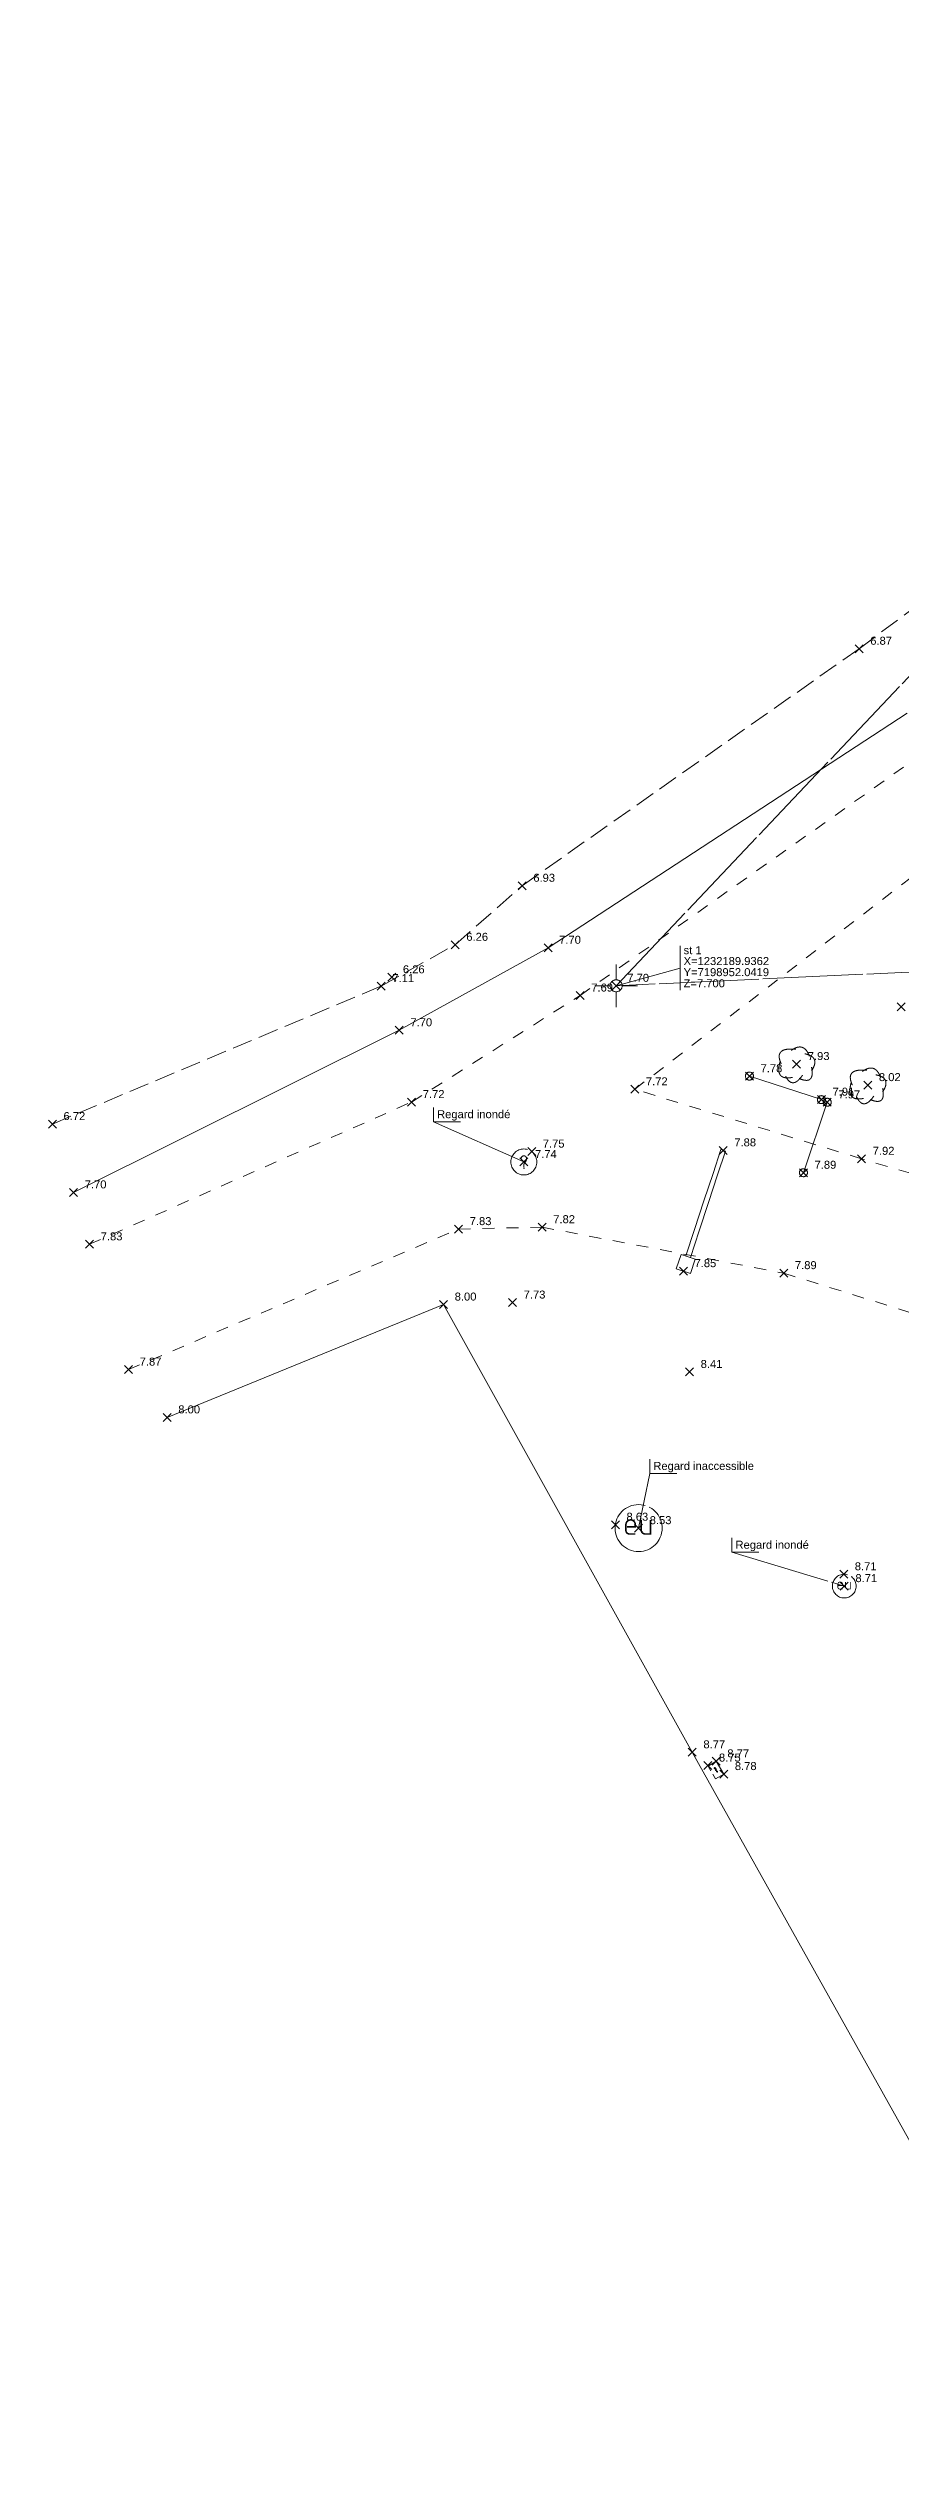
# Model space of a CAD drawing. Header units: metres. Extents: x 1232176 to 1232774, y 7198915 to 7199601.
# Drawn here: x 1232175.7 to 1232197, y 7198915 to 7198975.5 of the extents above; entities that cross this region are included whole.
import ezdxf

# ---------------------------------------------------------------- set-up
doc = ezdxf.new("R2010")
doc.units = ezdxf.units.M
doc.header["$PDMODE"] = 3
doc.header["$PDSIZE"] = 0.1
for name, pattern in [('LL_0829', [0.6, 0.3, -0.3]), ('OL_0942', [0.7, 0.5, -0.2]), ('SL_1141', [2.5, 2.5, 0]), ('Socle_Continu', [2.5, 2.5, 0]), ('YL_2901', [2.5, 2.5, 0])]:
    doc.linetypes.add(name, pattern=pattern)
for name, color, linetype, lineweight in [('CLOTU_SCS', 212, 'Socle_Continu', 13), ('EAUPO_SCS', 140, 'Socle_Continu', 13), ('INDET_SCI', 7, 'Socle_Continu', 13), ('INDET_SCS', 7, 'Socle_Continu', 13), ('JARDI_SCS', 82, 'Socle_Continu', 13), ('MOBUR_SCS', 251, 'Socle_Continu', 13), ('NIVEL_SCS', 102, 'Socle_Continu', 13), ('SIGTA_SCI', 7, 'Socle_Continu', 13), ('SIGTM_PSI', 1, 'Socle_Continu', 13), ('SIGTO_PSI', 255, 'Socle_Continu', 13), ('SIGTO_SCI', 255, 'Socle_Continu', 13), ('VOIRI_SCS', 7, 'Socle_Continu', 13)]:
    doc.layers.add(name, color=color, linetype=linetype, lineweight=lineweight)
for name, color, linetype, lineweight, true_color in [('EAUUS_SCI', 7, 'Socle_Continu', 13, 0x7f3f00), ('EAUUS_SCS', 7, 'Socle_Continu', 13, 0x7f3f00), ('SIGTR_PSS', 7, 'Socle_Continu', 13, 0x9966cc), ('SIGTS_PSS', 7, 'Socle_Continu', 13, 0x9966cc)]:
    doc.layers.add(name, color=color, linetype=linetype, lineweight=lineweight, true_color=true_color)
doc.styles.get("Standard").update_dxf_attribs({"font": 'arial.ttf'})
doc.styles.add('Style_1', font='WINGDNG2.TTF')
doc.linetypes.add('OL_0943', pattern='A,0.4,["│",Standard,S=0.127,R=0,X=-0.32,Y=0.08],0.15,["l ı l ı l",Standard,S=0.127,R=0,X=-0.35,Y=0]', length=0.55)
doc.linetypes.add('SL_1142', pattern='A,0.5,0,["£",Style_1,S=0.1,R=0,X=0.2,Y=0],0.5', length=1)

# ---------------------------------------------------------------- blocks, each defined once
blk = doc.blocks.new('YP_1521')
at = {"layer": 'SIGTO_SCI', "color": 7, "linetype": 'Socle_Continu'}
blk.add_point((0, 0), dxfattribs=at)
at = {"layer": 'SIGTA_SCI', "linetype": 'Socle_Continu'}
blk.add_attdef('ALT', (0.278, 0.099), '', height=0.2, dxfattribs=at)
at = {"layer": 'SIGTA_SCI', "linetype": 'Socle_Continu', "flags": 9}
blk.add_attdef('CALQUE_ALT', (1.69, -1.18), '', height=0.2, dxfattribs=at)
at = {"layer": 'SIGTO_SCI', "linetype": 'Socle_Continu', "flags": 9}
for tag, p in [('ID', (1.69, 0.105)), ('NATURE', (1.69, -0.216)), ('FAMILLE', (1.69, -0.538)), ('CALQUE', (1.69, -0.859)), ('PCRS', (1.69, -1.823))]:
    blk.add_attdef(tag, p, '', height=0.2, dxfattribs=at)
blk = doc.blocks.new('TP_1203')
at = {"layer": 'JARDI_SCS', "linetype": 'Socle_Continu'}
for points in [[(-0.414, 0.059, 0.030688), (-0.44, -0.051, 0.042762), (-0.448, -0.139, 0.002681), (-0.448, -0.145, 0.068057), (-0.437, -0.22, 0.027564), (-0.43, -0.238, 0.0661), (-0.407, -0.278, 0.02929), (-0.395, -0.292, 0.071575), (-0.359, -0.319, 0.024959), (-0.339, -0.328, 0.055555), (-0.293, -0.342, 0.042997), (-0.227, -0.347, 0.011964), (-0.208, -0.347, 0.03671), (-0.105, -0.334)], [(-0.02, 0.369, 0.026081), (-0.147, 0.375, 0.000498), (-0.149, 0.375, 0.000061), (-0.149, 0.375, 0.039737), (-0.254, 0.367, 0.05935), (-0.332, 0.345, 0.002412), (-0.335, 0.344, 0.092506), (-0.393, 0.305, 0.000753), (-0.393, 0.305, 0.098491), (-0.424, 0.258, 0.011844), (-0.427, 0.252, 0.083514), (-0.437, 0.191, 0.009601), (-0.437, 0.184, 0.062383), (-0.423, 0.101, 0.027233), (-0.4, 0.034, 0.012932), (-0.386, 0.003)], [(0.317, 0.2, 0.007667), (0.31, 0.219, 0.026874), (0.279, 0.282, 0.047786), (0.236, 0.346, 0.023985), (0.22, 0.364, 0.040407), (0.188, 0.391, 0.05708), (0.15, 0.412, 0.021505), (0.134, 0.418, 0.075257), (0.079, 0.426, 0.004647), (0.075, 0.426, 0.067031), (0.011, 0.416, 0.025669), (-0.025, 0.403, 0.024468), (-0.058, 0.388, 0.036292), (-0.133, 0.341)], [(0.373, -0.166, 0.034341), (0.42, -0.085, 0.016386), (0.431, -0.062, 0.033024), (0.447, -0.013, 0.065516), (0.455, 0.048, 0.004498), (0.455, 0.052, 0.088708), (0.444, 0.108, 0.001985), (0.443, 0.11, 0.087204), (0.413, 0.157, 0.010127), (0.407, 0.164, 0.060799), (0.363, 0.198, 0.037701), (0.311, 0.224, 0.012492), (0.293, 0.231, 0.034867), (0.205, 0.256)], [(-0.274, -0.306, 0.039486), (-0.23, -0.38, 0.04359), (-0.198, -0.418, 0.016585), (-0.184, -0.431, 0.081902), (-0.139, -0.459, 0.006579), (-0.135, -0.461, 0.089308), (-0.092, -0.468, 0.016983), (-0.084, -0.468, 0.078527), (-0.037, -0.457, 0.013117), (-0.03, -0.454, 0.063228), (0.027, -0.417, 0.02257), (0.061, -0.386, 0.018838), (0.086, -0.359, 0.027877), (0.148, -0.278)], [(0.064, -0.363, 0.004702), (0.076, -0.368, 0.029397), (0.155, -0.395, 0.053456), (0.231, -0.408, 0.017025), (0.243, -0.409, 0.067312), (0.292, -0.402, 0.029038), (0.305, -0.398, 0.085197), (0.338, -0.377, 0.008842), (0.341, -0.374, 0.097758), (0.369, -0.332, 0.000163), (0.369, -0.332, 0.072483), (0.386, -0.268, 0.026786), (0.388, -0.219, 0.018833), (0.387, -0.184, 0.02958), (0.373, -0.081)]]:
    blk.add_lwpolyline(points, format="xyb", dxfattribs=at)
at = {"layer": 'JARDI_SCS', "linetype": 'Socle_Continu', "flags": 9}
for tag, p in [('NATURE', (0.889, -0.075)), ('ID', (0.889, 0.246)), ('CALQUE', (0.889, -0.718)), ('FAMILLE', (0.889, -0.396)), ('PCRS', (0.889, -1.039))]:
    blk.add_attdef(tag, p, '', height=0.2, dxfattribs=at)
blk = doc.blocks.new('AP_0009')
at = {"layer": 'EAUPO_SCS', "linetype": 'Socle_Continu', "flags": 128}
blk.add_lwpolyline([(1, 0), (0, 0), (0, 1), (1, 1)], close=True, dxfattribs=at)
at = {"layer": 'EAUPO_SCS', "linetype": 'Socle_Continu', "const_width": 0.0132, "flags": 128}
for points in [[(0.37, 0.56, -0.408207), (0.4, 0.52), (0.4, 0.44), (0.35, 0.44, -1.002527), (0.35, 0.5)], [(0.54, 0.44), (0.49, 0.44, -0.408864), (0.46, 0.47), (0.46, 0.52, -0.99952), (0.54, 0.52), (0.54, 0.5), (0.46, 0.5)], [(0.6, 0.38), (0.6, 0.56), (0.64, 0.56, -0.410969), (0.68, 0.52), (0.68, 0.48, -0.406349), (0.64, 0.44), (0.6, 0.44)]]:
    blk.add_lwpolyline(points, format="xyb", dxfattribs=at)
for points in [[(0.33, 0.56), (0.37, 0.56)], [(0.4, 0.5), (0.35, 0.5)]]:
    blk.add_lwpolyline(points, dxfattribs=at)
at = {"layer": 'EAUPO_SCS', "linetype": 'Socle_Continu', "flags": 9}
for tag, p in [('CALQUE', (1.24, -0.12)), ('ID', (1.24, 0.85)), ('NATURE', (1.24, 0.52)), ('FAMILLE', (1.24, 0.2)), ('PCRS', (1.24, -0.44))]:
    blk.add_attdef(tag, p, '', height=0.2, dxfattribs=at)
blk = doc.blocks.new('CP_0161')
at = {"layer": 'EAUUS_SCS', "linetype": 'Socle_Continu', "const_width": 0.0333, "flags": 128}
for points in [[(-0.071, -0.125), (-0.195, -0.125, -0.405328), (-0.27, -0.05), (-0.27, 0.075, -0.999132), (-0.071, 0.075), (-0.071, 0.025), (-0.245, 0.025)], [(0.054, 0.175), (0.054, -0.038, 0.410802), (0.141, -0.125), (0.253, -0.125), (0.253, 0.175)]]:
    blk.add_lwpolyline(points, format="xyb", dxfattribs=at)
at = {"layer": 'EAUUS_SCS', "linetype": 'Socle_Continu'}
blk.add_circle((0, 0), 0.5, dxfattribs=at)
at = {"layer": 'EAUUS_SCS', "linetype": 'Socle_Continu', "flags": 9}
for tag, p in [('ID', (0.989, 0.577)), ('NATURE', (0.989, 0.255)), ('FAMILLE', (0.989, -0.066)), ('CALQUE', (0.989, -0.387)), ('PCRS', (0.989, -0.709)), ('TYPE', (0.989, -1.03))]:
    blk.add_attdef(tag, p, '', height=0.2, dxfattribs=at)
blk = doc.blocks.new('*U45')
at = {"layer": 'SIGTO_PSI', "linetype": 'Socle_Continu'}
blk.add_line((1.598, 0.444), (0, 0), dxfattribs=at)
at = {"layer": 'SIGTO_PSI', "linetype": 'Socle_Continu', "flags": 128}
blk.add_lwpolyline([(1.598, -0.106), (1.598, 0.994)], dxfattribs=at)
at = {"layer": 'SIGTO_PSI', "color": 7, "linetype": 'Socle_Continu'}
blk.add_point((0, 0), dxfattribs=at)
at = {"layer": 'SIGTM_PSI', "color": 1, "linetype": 'Socle_Continu'}
blk.add_attdef('MAT', (1.686, 0.789), '', height=0.2, dxfattribs=at)
at = {"layer": 'SIGTM_PSI', "linetype": 'Socle_Continu', "flags": 9}
blk.add_attdef('CALQUE_MAT', (1.598, -0.695), '', height=0.2, dxfattribs=at)
at = {"layer": 'SIGTO_PSI', "linetype": 'Socle_Continu', "flags": 9}
for tag, p in [('ID', (1.598, 0.59)), ('NATURE', (1.598, 0.269)), ('FAMILLE', (1.598, -0.052)), ('CALQUE', (1.598, -0.374)), ('PCRS', (1.598, -1.016))]:
    blk.add_attdef(tag, p, '', height=0.2, dxfattribs=at)
at = {"layer": 'SIGTO_PSI', "linetype": 'Socle_Continu'}
for tag, p in [('X=', (1.686, 0.518)), ('Y=', (1.686, 0.24)), ('Z=', (1.686, -0.038))]:
    blk.add_attdef(tag, p, '', height=0.2, dxfattribs=at)
blk = doc.blocks.new('YP_2903')
at = {"layer": 'SIGTR_PSS', "color": 5, "linetype": 'Socle_Continu'}
blk.add_line((-0.15, 0), (-0.533, 0), dxfattribs=at)
at = {"layer": 'SIGTR_PSS', "color": 1, "linetype": 'Socle_Continu'}
blk.add_line((0, 0.15), (0, 0.533), dxfattribs=at)
at = {"layer": 'SIGTR_PSS', "color": 3, "linetype": 'Socle_Continu'}
blk.add_line((0.15, 0), (0.533, 0), dxfattribs=at)
at = {"layer": 'SIGTR_PSS', "color": 2, "linetype": 'Socle_Continu'}
blk.add_line((0, -0.15), (0, -0.533), dxfattribs=at)
at = {"layer": 'SIGTR_PSS', "color": 4, "linetype": 'Socle_Continu'}
blk.add_circle((0, 0), 0.15, dxfattribs=at)
at = {"layer": 'SIGTR_PSS', "linetype": 'Socle_Continu', "flags": 9}
for tag, p in [('NATURE', (1.343, -0.016)), ('ID', (1.343, 0.305)), ('CALQUE', (1.343, -0.659)), ('FAMILLE', (1.343, -0.337)), ('PCRS', (1.343, -0.98))]:
    blk.add_attdef(tag, p, '', height=0.2, dxfattribs=at)
blk = doc.blocks.new('NP_0929')
at = {"layer": 'MOBUR_SCS', "linetype": 'Socle_Continu', "flags": 128}
blk.add_lwpolyline([(0.119, 0.059), (0.119, -0.059), (0, -0.059), (0, 0.059)], close=True, dxfattribs=at)
blk.add_lwpolyline([(0.119, -0.019), (0.339, -0.019), (0.575, -0.019), (0.803, -0.019), (1, -0.019), (1, 0.019), (0.803, 0.019), (0.575, 0.019), (0.339, 0.019), (0.119, 0.019)], dxfattribs=at)
at = {"layer": 'MOBUR_SCS', "linetype": 'Socle_Continu', "flags": 9}
for tag, p in [('ID', (1.473, 0.564)), ('NATURE', (1.473, 0.242)), ('FAMILLE', (1.473, -0.079)), ('CALQUE', (1.473, -0.4)), ('PCRS', (1.473, -0.722))]:
    blk.add_attdef(tag, p, '', height=0.2, dxfattribs=at)
blk = doc.blocks.new('NP_0933')
at = {"layer": 'MOBUR_SCS', "linetype": 'Socle_Continu'}
blk.add_circle((0, 0), 0.1, dxfattribs=at)
at = {"layer": 'MOBUR_SCS', "linetype": 'Socle_Continu', "flags": 9}
for tag, p in [('ID', (0.75, 0.466)), ('NATURE', (0.75, 0.144)), ('FAMILLE', (0.75, -0.177)), ('CALQUE', (0.75, -0.498)), ('PCRS', (0.75, -0.82))]:
    blk.add_attdef(tag, p, '', height=0.2, dxfattribs=at)
blk = doc.blocks.new('*U66')
at = {"layer": 'EAUUS_SCI', "linetype": 'Socle_Continu'}
blk.add_line((-2.807, 0.847), (0, 0), dxfattribs=at)
at = {"layer": 'EAUUS_SCI', "linetype": 'Socle_Continu', "flags": 128}
blk.add_lwpolyline([(-2.134, 0.847), (-2.807, 0.847), (-2.807, 1.204)], dxfattribs=at)
at = {"layer": 'EAUUS_SCI', "linetype": 'Socle_Continu'}
blk.add_point((0, 0), dxfattribs=at)
blk.add_attdef('TXT', (-2.719, 0.934), '', height=0.2, dxfattribs=at)
at = {"layer": 'EAUUS_SCI', "linetype": 'Socle_Continu', "flags": 9}
for tag, p in [('NATURE', (1.967, -0.177)), ('ID', (1.967, 0.144)), ('FAMILLE', (1.967, -0.499)), ('CALQUE', (1.967, -0.82)), ('PCRS', (1.967, -1.141))]:
    blk.add_attdef(tag, p, '', height=0.2, dxfattribs=at)
blk = doc.blocks.new('*U67')
at = {"layer": 'EAUUS_SCI', "linetype": 'Socle_Continu'}
blk.add_line((0.279, 1.368), (0, 0), dxfattribs=at)
at = {"layer": 'EAUUS_SCI', "linetype": 'Socle_Continu', "flags": 128}
blk.add_lwpolyline([(0.952, 1.368), (0.279, 1.368), (0.279, 1.725)], dxfattribs=at)
at = {"layer": 'EAUUS_SCI', "linetype": 'Socle_Continu'}
blk.add_point((0, 0), dxfattribs=at)
blk.add_attdef('TXT', (0.368, 1.455), '', height=0.2, dxfattribs=at)
at = {"layer": 'EAUUS_SCI', "linetype": 'Socle_Continu', "flags": 9}
for tag, p in [('NATURE', (1.967, -0.177)), ('ID', (1.967, 0.144)), ('FAMILLE', (1.967, -0.499)), ('CALQUE', (1.967, -0.82)), ('PCRS', (1.967, -1.141))]:
    blk.add_attdef(tag, p, '', height=0.2, dxfattribs=at)
blk = doc.blocks.new('KP_0761')
at = {"layer": 'INDET_SCS', "linetype": 'Socle_Continu', "flags": 128}
blk.add_lwpolyline([(-0.104, 0.13, -1), (0.104, 0.13, -0.209077), (0.05, -0.005, 0.201083), (0, -0.124), (0, -0.182)], format="xyb", dxfattribs=at)
at = {"layer": 'INDET_SCS', "linetype": 'Socle_Continu'}
blk.add_lwpolyline([(-0.009, -0.225, 0.098491), (-0.012, -0.229, 0.098491), (-0.013, -0.234, 0.098491), (-0.012, -0.239, 0.098491), (-0.009, -0.244, 0.098491), (-0.005, -0.246, 0.098491), (0, -0.247, 0.098491), (0.005, -0.246, 0.098491), (0.009, -0.244, 0.098491), (0.012, -0.239, 0.098491), (0.013, -0.234, 0.098491), (0.012, -0.229, 0.098491), (0.009, -0.225, 0.098491), (0.005, -0.222, 0.098491), (0, -0.221, 0.098491), (-0.005, -0.222, 0.098491)], format="xyb", close=True, dxfattribs=at)
blk.add_lwpolyline([(-0.009, -0.225, 0.098491), (-0.012, -0.229, 0.098491), (-0.013, -0.234, 0.098491), (-0.012, -0.239, 0.098491), (-0.009, -0.244, 0.098491), (-0.005, -0.246, 0.098491), (0, -0.247, 0.098491), (0.005, -0.246, 0.098491), (0.009, -0.244, 0.098491), (0.012, -0.239, 0.098491), (0.013, -0.234, 0.098491), (0.012, -0.229, 0.098491), (0.009, -0.225, 0.098491), (0.005, -0.222, 0.098491), (0, -0.221, 0.098491), (-0.005, -0.222, 0.098491)], format="xyb", close=True, dxfattribs=at)
blk.add_circle((0, 0), 0.5, dxfattribs=at)
at = {"layer": 'INDET_SCS', "linetype": 'Socle_Continu', "flags": 9}
for tag, p in [('NATURE', (0.982, 0.28)), ('FAMILLE', (0.982, -0.041)), ('ID', (0.982, 0.601)), ('CALQUE', (0.982, -0.362)), ('PCRS', (0.982, -0.684))]:
    blk.add_attdef(tag, p, '', height=0.2, dxfattribs=at)
blk = doc.blocks.new('*U68')
at = {"layer": 'INDET_SCI', "linetype": 'Socle_Continu'}
blk.add_line((-2.258, 1.006), (0, 0), dxfattribs=at)
at = {"layer": 'INDET_SCI', "linetype": 'Socle_Continu', "flags": 128}
blk.add_lwpolyline([(-1.585, 1.006), (-2.258, 1.006), (-2.258, 1.363)], dxfattribs=at)
at = {"layer": 'INDET_SCI', "linetype": 'Socle_Continu'}
blk.add_point((0, 0), dxfattribs=at)
blk.add_attdef('TXT', (-2.17, 1.094), '', height=0.2, dxfattribs=at)
at = {"layer": 'INDET_SCI', "linetype": 'Socle_Continu', "flags": 9}
for tag, p in [('NATURE', (1.967, -0.177)), ('ID', (1.967, 0.144)), ('FAMILLE', (1.967, -0.499)), ('CALQUE', (1.967, -0.82)), ('PCRS', (1.967, -1.141))]:
    blk.add_attdef(tag, p, '', height=0.2, dxfattribs=at)

msp = doc.modelspace()

# ---------------------------------------------------------------- linework, layer by layer
at = {"layer": 'CLOTU_SCS', "linetype": 'SL_1141'}
for points in [[(1232193.268, 7198949.783, 7.78), (1232195.067, 7198949.195, 7.91)], [(1232195.214, 7198949.129, 7.97), (1232194.617, 7198947.369, 7.89)]]:
    msp.add_polyline3d(points, dxfattribs=at)
at = {"layer": 'CLOTU_SCS', "linetype": 'SL_1142'}
msp.add_polyline3d([(1232198.97, 7198920.137, 9.21), (1232191.839, 7198932.882, 8.77), (1232185.622, 7198944.074, 8), (1232178.713, 7198941.254, 8)], dxfattribs=at)
at = {"layer": 'NIVEL_SCS', "linetype": 'OL_0942'}
msp.add_polyline3d([(1232175.843, 7198948.586, 6.72), (1232184.063, 7198952.035, 7.11), (1232185.912, 7198953.067, 6.26), (1232187.586, 7198954.543, 6.93), (1232196.009, 7198960.467, 6.87), (1232197.895, 7198961.873, 6.79), (1232206.166, 7198967.949, 6.84), (1232215.67, 7198976.275, 6.84), (1232223.339, 7198983.742, 6.91), (1232231.669, 7198993.219, 6.88), (1232241.271, 7199004.783, 6.76), (1232249.867, 7199015.747, 6.75), (1232257.789, 7199027.81, 6.89), (1232261.065, 7199032.4, 6.7), (1232265.711, 7199039.928, 6.87), (1232275.111, 7199052.483, 6.97)], dxfattribs=at)
at = {"layer": 'NIVEL_SCS', "linetype": 'OL_0943'}
msp.add_polyline3d([(1232176.374, 7198946.878, 7.7), (1232184.514, 7198950.93, 7.7), (1232188.233, 7198952.993, 7.7), (1232197.212, 7198958.86, 7.66)], dxfattribs=at)
at = {"layer": 'SIGTS_PSS', "linetype": 'YL_2901'}
msp.add_polyline3d([(1232242.852, 7198954.501, 9.55), (1232189.936, 7198952.042, 7.7), (1232261.971, 7199028.11, 7.52), (1232304.103, 7199106.496, 7.55), (1232331.072, 7199190.429, 7.6), (1232351.22, 7199279.26, 7.54), (1232386.124, 7199352.6, 7.55), (1232443.41, 7199421.398, 7.6), (1232502.151, 7199471.743, 7.73), (1232588.035, 7199526.334, 7.98), (1232660.288, 7199552.976, 8.2), (1232726.202, 7199576.527, 11.02)], dxfattribs=at)
at = {"layer": 'VOIRI_SCS', "linetype": 'LL_0829'}
for points in [[(1232176.773, 7198945.58, 7.83), (1232184.824, 7198949.136, 7.72), (1232189.035, 7198951.799, 7.69), (1232197.775, 7198957.97, 7.66), (1232200.189, 7198959.681, 7.63), (1232207.34, 7198965.315, 7.59), (1232217.299, 7198974.288, 7.59), (1232225.041, 7198981.756, 7.55), (1232233.817, 7198991.391, 7.55), (1232243.49, 7199003.223, 7.57), (1232251.893, 7199014.445, 7.57), (1232260.381, 7199026.224, 7.51), (1232263.533, 7199030.724, 7.53), (1232268.608, 7199038.321, 7.53), (1232276.637, 7199051.367, 7.57)], [(1232264.448, 7198967.142, 9.32), (1232242.997, 7198952.434, 9.25), (1232231.973, 7198944.154, 9.18), (1232227.845, 7198941.62, 9.24), (1232223.189, 7198939.62, 9.18), (1232220.63, 7198939.154, 9.19), (1232219.365, 7198939.33, 9.17), (1232214.972, 7198940.783, 9.03), (1232213.989, 7198941.41, 8.98), (1232204.769, 7198945.131, 8.44), (1232196.071, 7198947.718, 7.92), (1232190.401, 7198949.454, 7.72), (1232199.035, 7198956.071, 7.69), (1232200.974, 7198957.759, 7.67), (1232208.559, 7198963.401, 7.64), (1232218.882, 7198972.656, 7.57), (1232226.247, 7198979.752, 7.53), (1232235.334, 7198990.017, 7.55), (1232245.164, 7199001.443, 7.58), (1232253.668, 7199013.241, 7.56), (1232262.097, 7199024.88, 7.5), (1232265.025, 7199029.428, 7.5), (1232270.393, 7199037.074, 7.51), (1232278.528, 7199050.379, 7.54)], [(1232177.747, 7198942.449, 7.87), (1232185.998, 7198945.96, 7.83), (1232188.085, 7198946.009, 7.82), (1232194.126, 7198944.859, 7.89), (1232202.449, 7198942.269, 8.29), (1232212.15, 7198937.647, 8.87), (1232216.525, 7198934.072, 9.13), (1232217.022, 7198931.345, 9.21), (1232214.856, 7198928.138, 9.27), (1232207.153, 7198919.886, 9.31), (1232201.241, 7198915.026, 9.26)]]:
    msp.add_polyline3d(points, dxfattribs=at)

# ---------------------------------------------------------------- block references
at = {"layer": 'EAUPO_SCS', "linetype": 'Socle_Continu', "xscale": 0.3695940262599913, "yscale": 0.2354639773548942, "rotation": 120.3107025827167}
msp.add_blockref('AP_0009', (1232192.625, 7198932.338, 8.78), dxfattribs=at)
at = {"layer": 'EAUUS_SCI', "linetype": 'Socle_Continu'}
for name, p, values in [('*U67', (1232190.497, 7198938.485), {'TXT': 'Regard inaccessible'}), ('*U66', (1232195.638, 7198937.036), {'TXT': 'Regard inondé'})]:
    msp.add_blockref(name, p, dxfattribs=at).add_auto_attribs(values)
at = {"layer": 'EAUUS_SCS', "linetype": 'Socle_Continu'}
for p, xscale, yscale in [((1232190.497, 7198938.485, 8.53), 1.175935107300881, 1.175935107300881), ((1232195.638, 7198937.036, 8.71), 0.5930842306342986, 0.5930842306342986)]:
    msp.add_blockref('CP_0161', p, dxfattribs=dict(at, xscale=xscale, yscale=yscale))
at = {"layer": 'INDET_SCI', "linetype": 'Socle_Continu'}
msp.add_blockref('*U68', (1232187.629, 7198947.638), dxfattribs=at).add_auto_attribs({'TXT': 'Regard inondé'})
at = {"layer": 'INDET_SCS', "linetype": 'Socle_Continu', "xscale": 0.6494055213040253, "yscale": 0.6494055213040253, "zscale": 0.6494055213040253}
msp.add_blockref('KP_0761', (1232187.629, 7198947.638, 7.74), dxfattribs=at)
at = {"layer": 'JARDI_SCS', "linetype": 'Socle_Continu'}
for p in [(1232194.448, 7198950.086, 7.93), (1232196.226, 7198949.56, 8.02)]:
    msp.add_blockref('TP_1203', p, dxfattribs=at)
at = {"layer": 'MOBUR_SCS', "linetype": 'Socle_Continu'}
for p in [(1232193.268, 7198949.783, 7.78), (1232195.067, 7198949.195, 7.91), (1232195.214, 7198949.129, 7.97), (1232194.617, 7198947.369, 7.89)]:
    msp.add_blockref('NP_0933', p, dxfattribs=at)
at = {"layer": 'MOBUR_SCS', "linetype": 'Socle_Continu', "xscale": 3.178516062730026, "yscale": 3.178516062730026, "zscale": 3.178516062730026, "rotation": 71.77321543622952}
msp.add_blockref('NP_0929', (1232191.617, 7198944.909, 7.85), dxfattribs=at)
at = {"layer": 'SIGTO_PSI', "color": 193, "linetype": 'Socle_Continu'}
msp.add_blockref('*U45', (1232189.936, 7198952.042), dxfattribs=at).add_auto_attribs({'MAT': 'st 1', 'X=': 'X=1232189.9362', 'Y=': 'Y=7198952.0419', 'Z=': 'Z=7.700'})
at = {"layer": 'SIGTO_SCI', "linetype": 'Socle_Continu'}
ref = msp.add_blockref('YP_1521', (1232196.009, 7198960.467, 6.87), dxfattribs=at)
ref.add_attrib('ALT', '6.87', (1232196.287, 7198960.566, 6.87), dxfattribs={"layer": 'SIGTA_SCI', "linetype": 'Socle_Continu', "height": 0.2})
ref = msp.add_blockref('YP_1521', (1232187.586, 7198954.543, 6.93), dxfattribs=at)
ref.add_attrib('ALT', '6.93', (1232187.864, 7198954.642, 6.93), dxfattribs={"layer": 'SIGTA_SCI', "linetype": 'Socle_Continu', "height": 0.2})
ref = msp.add_blockref('YP_1521', (1232185.912, 7198953.067, 6.26), dxfattribs=at)
ref.add_attrib('ALT', '6.26', (1232186.19, 7198953.166, 6.26), dxfattribs={"layer": 'SIGTA_SCI', "linetype": 'Socle_Continu', "height": 0.2})
ref = msp.add_blockref('YP_1521', (1232188.233, 7198952.993, 7.7), dxfattribs=at)
ref.add_attrib('ALT', '7.70', (1232188.511, 7198953.092, 7.7), dxfattribs={"layer": 'SIGTA_SCI', "linetype": 'Socle_Continu', "height": 0.2})
ref = msp.add_blockref('YP_1521', (1232184.327, 7198952.255, 6.26), dxfattribs=at)
ref.add_attrib('ALT', '6.26', (1232184.605, 7198952.353, 6.26), dxfattribs={"layer": 'SIGTA_SCI', "linetype": 'Socle_Continu', "height": 0.2})
ref = msp.add_blockref('YP_1521', (1232184.063, 7198952.035, 7.11), dxfattribs=at)
ref.add_attrib('ALT', '7.11', (1232184.341, 7198952.134, 7.11), dxfattribs={"layer": 'SIGTA_SCI', "linetype": 'Socle_Continu', "height": 0.2})
ref = msp.add_blockref('YP_1521', (1232189.035, 7198951.799, 7.69), dxfattribs=at)
ref.add_attrib('ALT', '7.69', (1232189.313, 7198951.897, 7.69), dxfattribs={"layer": 'SIGTA_SCI', "linetype": 'Socle_Continu', "height": 0.2})
ref = msp.add_blockref('YP_1521', (1232189.936, 7198952.042, 7.7), dxfattribs=at)
ref.add_attrib('ALT', '7.70', (1232190.214, 7198952.141, 7.7), dxfattribs={"layer": 'SIGTA_SCI', "linetype": 'Socle_Continu', "height": 0.2})
ref = msp.add_blockref('YP_1521', (1232197.06, 7198951.518, 7.62), dxfattribs=at)
ref.add_attrib('ALT', '7.62', (1232197.338, 7198951.617, 7.62), dxfattribs={"layer": 'SIGTA_SCI', "linetype": 'Socle_Continu', "height": 0.2})
ref = msp.add_blockref('YP_1521', (1232184.514, 7198950.93, 7.7), dxfattribs=at)
ref.add_attrib('ALT', '7.70', (1232184.792, 7198951.029, 7.7), dxfattribs={"layer": 'SIGTA_SCI', "linetype": 'Socle_Continu', "height": 0.2})
ref = msp.add_blockref('YP_1521', (1232193.268, 7198949.783, 7.78), dxfattribs=at)
ref.add_attrib('ALT', '7.78', (1232193.546, 7198949.881, 7.78), dxfattribs={"layer": 'SIGTA_SCI', "linetype": 'Socle_Continu', "height": 0.2})
ref = msp.add_blockref('YP_1521', (1232194.448, 7198950.086, 7.93), dxfattribs=at)
ref.add_attrib('ALT', '7.93', (1232194.726, 7198950.185, 7.93), dxfattribs={"layer": 'SIGTA_SCI', "linetype": 'Socle_Continu', "height": 0.2})
ref = msp.add_blockref('YP_1521', (1232184.824, 7198949.136, 7.72), dxfattribs=at)
ref.add_attrib('ALT', '7.72', (1232185.102, 7198949.235, 7.72), dxfattribs={"layer": 'SIGTA_SCI', "linetype": 'Socle_Continu', "height": 0.2})
ref = msp.add_blockref('YP_1521', (1232190.401, 7198949.454, 7.72), dxfattribs=at)
ref.add_attrib('ALT', '7.72', (1232190.679, 7198949.553, 7.72), dxfattribs={"layer": 'SIGTA_SCI', "linetype": 'Socle_Continu', "height": 0.2})
ref = msp.add_blockref('YP_1521', (1232195.067, 7198949.195, 7.91), dxfattribs=at)
ref.add_attrib('ALT', '7.91', (1232195.345, 7198949.294, 7.91), dxfattribs={"layer": 'SIGTA_SCI', "linetype": 'Socle_Continu', "height": 0.2})
ref = msp.add_blockref('YP_1521', (1232195.214, 7198949.129, 7.97), dxfattribs=at)
ref.add_attrib('ALT', '7.97', (1232195.491, 7198949.227, 7.97), dxfattribs={"layer": 'SIGTA_SCI', "linetype": 'Socle_Continu', "height": 0.2})
ref = msp.add_blockref('YP_1521', (1232196.226, 7198949.56, 8.02), dxfattribs=at)
ref.add_attrib('ALT', '8.02', (1232196.504, 7198949.659, 8.02), dxfattribs={"layer": 'SIGTA_SCI', "linetype": 'Socle_Continu', "height": 0.2})
ref = msp.add_blockref('YP_1521', (1232175.843, 7198948.586, 6.72), dxfattribs=at)
ref.add_attrib('ALT', '6.72', (1232176.121, 7198948.685, 6.72), dxfattribs={"layer": 'SIGTA_SCI', "linetype": 'Socle_Continu', "height": 0.2})
ref = msp.add_blockref('YP_1521', (1232187.825, 7198947.897, 7.75), dxfattribs=at)
ref.add_attrib('ALT', '7.75', (1232188.102, 7198947.996, 7.75), dxfattribs={"layer": 'SIGTA_SCI', "linetype": 'Socle_Continu', "height": 0.2})
ref = msp.add_blockref('YP_1521', (1232192.611, 7198947.928, 7.88), dxfattribs=at)
ref.add_attrib('ALT', '7.88', (1232192.889, 7198948.027, 7.88), dxfattribs={"layer": 'SIGTA_SCI', "linetype": 'Socle_Continu', "height": 0.2})
ref = msp.add_blockref('YP_1521', (1232187.629, 7198947.638, 7.74), dxfattribs=at)
ref.add_attrib('ALT', '7.74', (1232187.907, 7198947.736, 7.74), dxfattribs={"layer": 'SIGTA_SCI', "linetype": 'Socle_Continu', "height": 0.2})
ref = msp.add_blockref('YP_1521', (1232194.617, 7198947.369, 7.89), dxfattribs=at)
ref.add_attrib('ALT', '7.89', (1232194.895, 7198947.468, 7.89), dxfattribs={"layer": 'SIGTA_SCI', "linetype": 'Socle_Continu', "height": 0.2})
ref = msp.add_blockref('YP_1521', (1232196.071, 7198947.718, 7.92), dxfattribs=at)
ref.add_attrib('ALT', '7.92', (1232196.349, 7198947.817, 7.92), dxfattribs={"layer": 'SIGTA_SCI', "linetype": 'Socle_Continu', "height": 0.2})
ref = msp.add_blockref('YP_1521', (1232176.374, 7198946.878, 7.7), dxfattribs=at)
ref.add_attrib('ALT', '7.70', (1232176.652, 7198946.977, 7.7), dxfattribs={"layer": 'SIGTA_SCI', "linetype": 'Socle_Continu', "height": 0.2})
ref = msp.add_blockref('YP_1521', (1232176.773, 7198945.58, 7.83), dxfattribs=at)
ref.add_attrib('ALT', '7.83', (1232177.051, 7198945.679, 7.83), dxfattribs={"layer": 'SIGTA_SCI', "linetype": 'Socle_Continu', "height": 0.2})
ref = msp.add_blockref('YP_1521', (1232185.998, 7198945.96, 7.83), dxfattribs=at)
ref.add_attrib('ALT', '7.83', (1232186.275, 7198946.059, 7.83), dxfattribs={"layer": 'SIGTA_SCI', "linetype": 'Socle_Continu', "height": 0.2})
ref = msp.add_blockref('YP_1521', (1232188.085, 7198946.009, 7.82), dxfattribs=at)
ref.add_attrib('ALT', '7.82', (1232188.363, 7198946.107, 7.82), dxfattribs={"layer": 'SIGTA_SCI', "linetype": 'Socle_Continu', "height": 0.2})
ref = msp.add_blockref('YP_1521', (1232191.617, 7198944.909, 7.85), dxfattribs=at)
ref.add_attrib('ALT', '7.85', (1232191.895, 7198945.008, 7.85), dxfattribs={"layer": 'SIGTA_SCI', "linetype": 'Socle_Continu', "height": 0.2})
ref = msp.add_blockref('YP_1521', (1232194.126, 7198944.859, 7.89), dxfattribs=at)
ref.add_attrib('ALT', '7.89', (1232194.404, 7198944.958, 7.89), dxfattribs={"layer": 'SIGTA_SCI', "linetype": 'Socle_Continu', "height": 0.2})
ref = msp.add_blockref('YP_1521', (1232185.622, 7198944.074, 8), dxfattribs=at)
ref.add_attrib('ALT', '8.00', (1232185.9, 7198944.173, 8), dxfattribs={"layer": 'SIGTA_SCI', "linetype": 'Socle_Continu', "height": 0.2})
ref = msp.add_blockref('YP_1521', (1232187.346, 7198944.124, 7.73), dxfattribs=at)
ref.add_attrib('ALT', '7.73', (1232187.624, 7198944.223, 7.73), dxfattribs={"layer": 'SIGTA_SCI', "linetype": 'Socle_Continu', "height": 0.2})
ref = msp.add_blockref('YP_1521', (1232177.747, 7198942.449, 7.87), dxfattribs=at)
ref.add_attrib('ALT', '7.87', (1232178.025, 7198942.547, 7.87), dxfattribs={"layer": 'SIGTA_SCI', "linetype": 'Socle_Continu', "height": 0.2})
ref = msp.add_blockref('YP_1521', (1232191.77, 7198942.389, 8.41), dxfattribs=at)
ref.add_attrib('ALT', '8.41', (1232192.048, 7198942.488, 8.41), dxfattribs={"layer": 'SIGTA_SCI', "linetype": 'Socle_Continu', "height": 0.2})
ref = msp.add_blockref('YP_1521', (1232178.713, 7198941.254, 8), dxfattribs=at)
ref.add_attrib('ALT', '8.00', (1232178.991, 7198941.353, 8), dxfattribs={"layer": 'SIGTA_SCI', "linetype": 'Socle_Continu', "height": 0.2})
ref = msp.add_blockref('YP_1521', (1232189.916, 7198938.571, 8.63), dxfattribs=at)
ref.add_attrib('ALT', '8.63', (1232190.194, 7198938.67, 8.63), dxfattribs={"layer": 'SIGTA_SCI', "linetype": 'Socle_Continu', "height": 0.2})
ref = msp.add_blockref('YP_1521', (1232190.497, 7198938.485, 8.53), dxfattribs=at)
ref.add_attrib('ALT', '8.53', (1232190.775, 7198938.584, 8.53), dxfattribs={"layer": 'SIGTA_SCI', "linetype": 'Socle_Continu', "height": 0.2})
ref = msp.add_blockref('YP_1521', (1232195.623, 7198937.332, 8.71), dxfattribs=at)
ref.add_attrib('ALT', '8.71', (1232195.901, 7198937.431, 8.71), dxfattribs={"layer": 'SIGTA_SCI', "linetype": 'Socle_Continu', "height": 0.2})
ref = msp.add_blockref('YP_1521', (1232195.638, 7198937.036, 8.71), dxfattribs=at)
ref.add_attrib('ALT', '8.71', (1232195.916, 7198937.135, 8.71), dxfattribs={"layer": 'SIGTA_SCI', "linetype": 'Socle_Continu', "height": 0.2})
ref = msp.add_blockref('YP_1521', (1232191.839, 7198932.882, 8.77), dxfattribs=at)
ref.add_attrib('ALT', '8.77', (1232192.117, 7198932.981, 8.77), dxfattribs={"layer": 'SIGTA_SCI', "linetype": 'Socle_Continu', "height": 0.2})
ref = msp.add_blockref('YP_1521', (1232192.227, 7198932.552, 8.75), dxfattribs=at)
ref.add_attrib('ALT', '8.75', (1232192.505, 7198932.65, 8.75), dxfattribs={"layer": 'SIGTA_SCI', "linetype": 'Socle_Continu', "height": 0.2})
ref = msp.add_blockref('YP_1521', (1232192.438, 7198932.657, 8.77), dxfattribs=at)
ref.add_attrib('ALT', '8.77', (1232192.716, 7198932.756, 8.77), dxfattribs={"layer": 'SIGTA_SCI', "linetype": 'Socle_Continu', "height": 0.2})
ref = msp.add_blockref('YP_1521', (1232192.625, 7198932.338, 8.78), dxfattribs=at)
ref.add_attrib('ALT', '8.78', (1232192.903, 7198932.437, 8.78), dxfattribs={"layer": 'SIGTA_SCI', "linetype": 'Socle_Continu', "height": 0.2})
at = {"layer": 'SIGTR_PSS', "linetype": 'Socle_Continu'}
msp.add_blockref('YP_2903', (1232189.936, 7198952.042, 7.7), dxfattribs=at)

doc.saveas('drawing.dxf')
